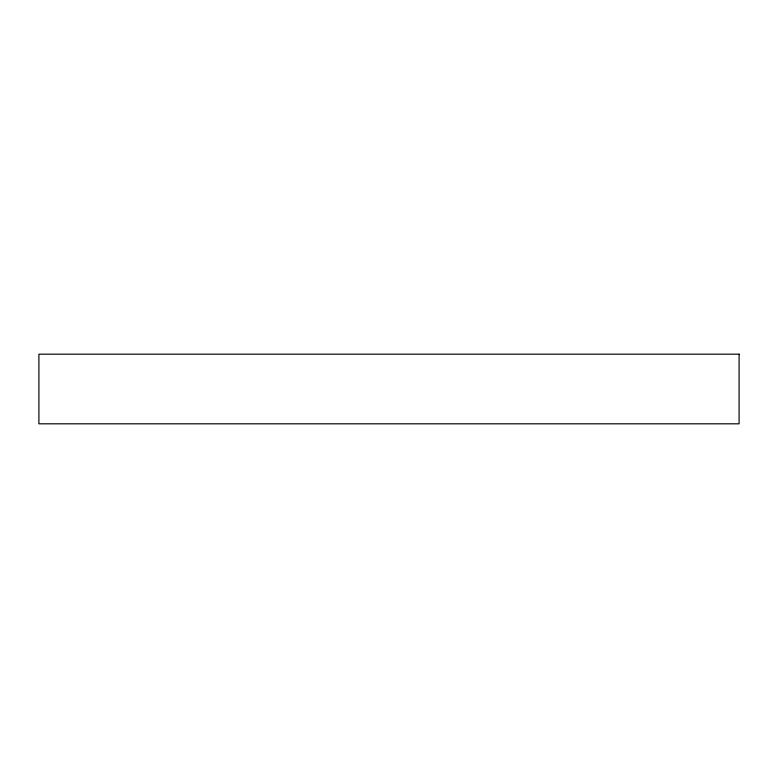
<?xml version="1.0" encoding="UTF-8"?>
<svg xmlns="http://www.w3.org/2000/svg" width="778" height="778" viewBox="0 0 778 778"><rect width="100%" height="100%" fill="white"/><g stroke="black" fill="none" stroke-linecap="round" stroke-linejoin="round"><path stroke-width="1.17" d="M739.1 354.185L38.9 354.185L38.9 423.816L739.1 423.816L739.1 354.185"/></g></svg>
